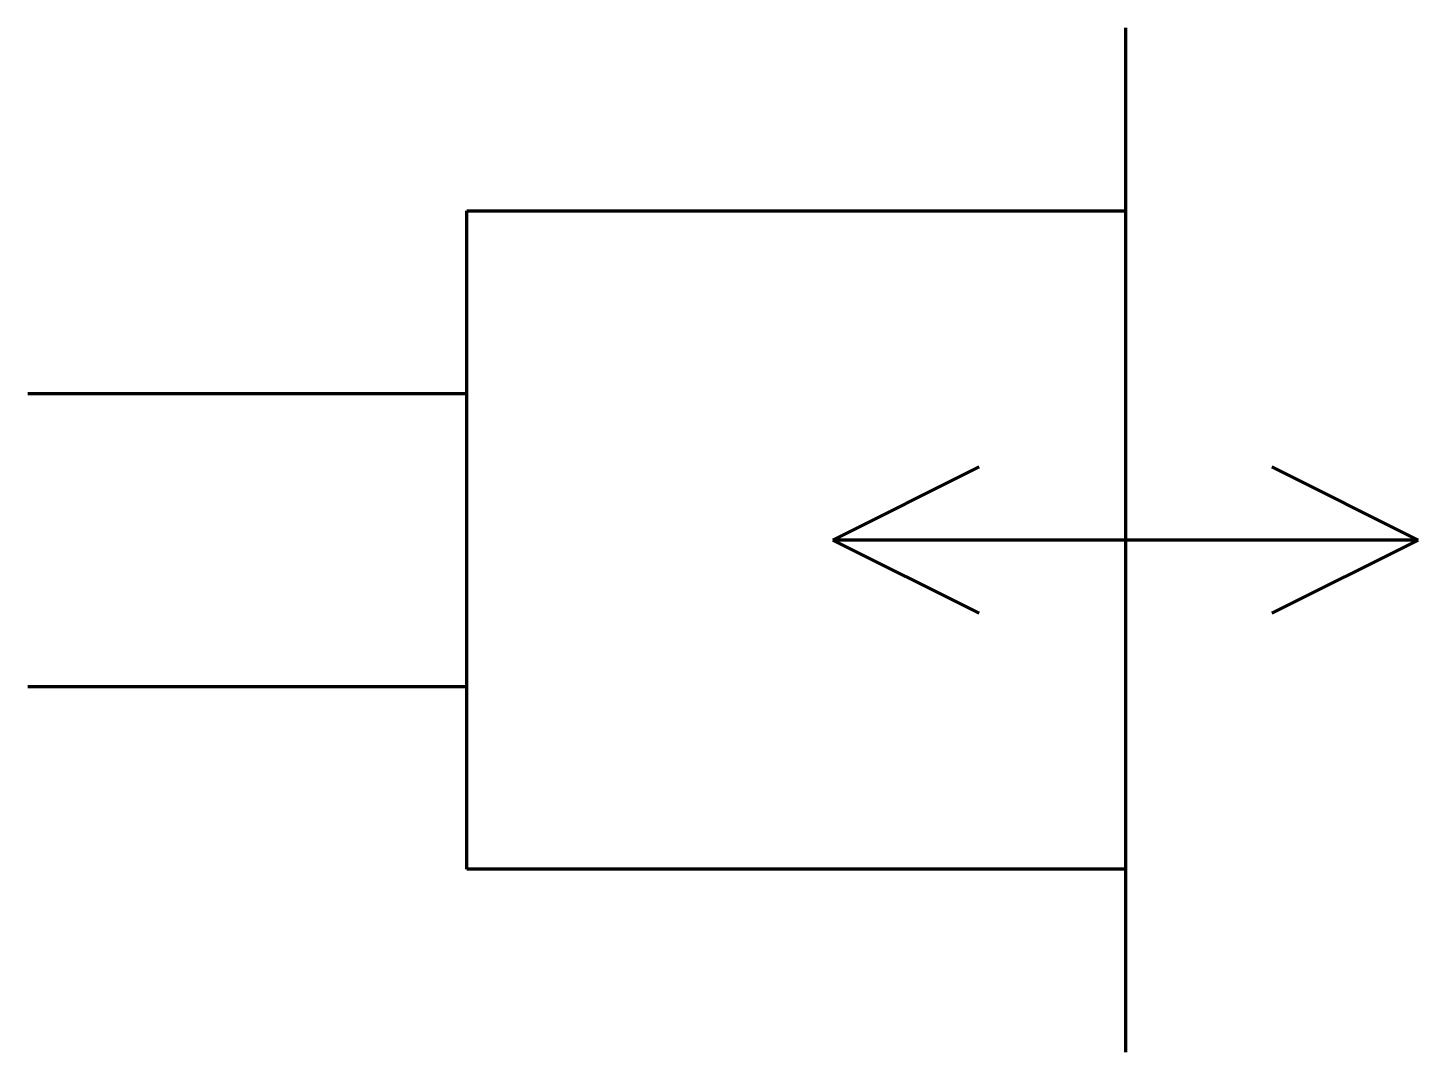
# Model space of a CAD drawing. Header units: millimetres. Extents: x 0 to 19, y -9 to 5.
import ezdxf

# ---------------------------------------------------------------- set-up
doc = ezdxf.new("R2010")
doc.units = ezdxf.units.MM
doc.layers.get('0').update_dxf_attribs({"linetype": 'CONTINUOUS', "lineweight": 0})

msp = doc.modelspace()

# ---------------------------------------------------------------- linework, layer by layer
at = {"color": 7, "linetype": 'CONTINUOUS', "lineweight": 70}
for p, q in [((15, 5), (15, -9)), ((6, -6.5), (6, 2.5)), ((6, 2.5), (15, 2.5)), ((0, 0), (6, 0)), ((11, -2), (13, -1)), ((19, -2), (17, -1)), ((19, -2), (11, -2)), ((11, -2), (13, -3)), ((19, -2), (17, -3)), ((0, -4), (6, -4)), ((15, -6.5), (6, -6.5))]:
    msp.add_line(p, q, dxfattribs=at)

doc.saveas('drawing.dxf')
